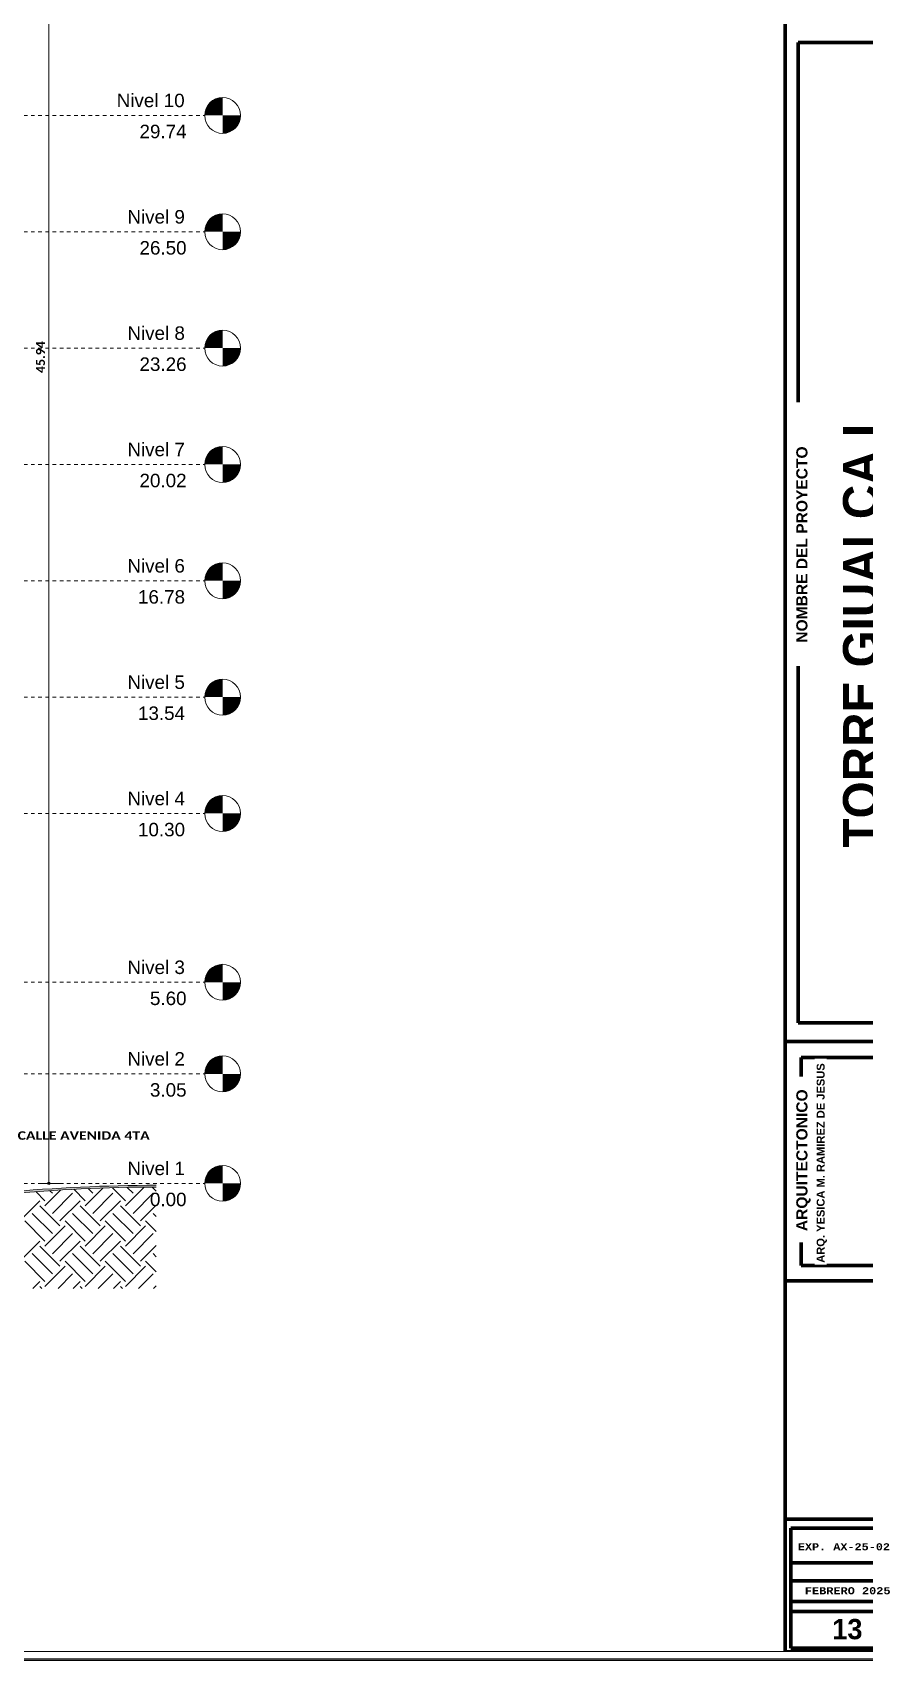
# Model space of a CAD drawing. Header units: metres. Extents: x -144 to 1000, y -717 to 29.
# Drawn here: x 177.12 to 200.3, y -672.35 to -627.02 of the extents above; entities that cross this region are included whole.
import ezdxf

# ---------------------------------------------------------------- set-up
doc = ezdxf.new("R2010")
doc.units = ezdxf.units.M
doc.linetypes.add('Punto 1 mm', pattern=[0.075, 0, -0.075])
doc.layers.get('0').update_dxf_attribs({"color": 1})
for name, color, linetype, lineweight in [('A-ANNO-DIMS', 1, 'Continuous', 9), ('A-DETL-GENF', 1, 'Continuous', 9), ('A-DETL-THIN', 1, 'Continuous', 9), ('A-FLOR-LEVL', 51, 'Continuous', 9), ('G-ANNO-TEXT', 2, 'Continuous', 9), ('G-ANNO-TTLB', 3, 'Continuous', 18), ('G-ANNO-TTLB-WIDE', 1, 'Continuous', 70), ('G-IMPT', 1, 'Continuous', 9)]:
    doc.layers.add(name, color=color, linetype=linetype, lineweight=lineweight)
doc.styles.add('Arial', font='arial.ttf', dxfattribs={"height": 0.433594})
doc.styles.add('Arial_B', font='arialbd.ttf', dxfattribs={"height": 0.0025})
doc.styles.add('Arial_B_1', font='arialbd.ttf', dxfattribs={"height": 0.001786})
doc.styles.add('Britannic Bold_B_4', font='', dxfattribs={"height": 0.004465})
doc.styles.add('Britannic Bold_B_6', font='', dxfattribs={"height": 0.005})
doc.styles.add('Calibri_B', font='calibrib.ttf', dxfattribs={"height": 0.165})
doc.styles.add('Calibri_B_1', font='calibrib.ttf', dxfattribs={"height": 0.135})
doc.styles.add('Courier New_B_3', font='courbd.ttf', dxfattribs={"height": 0.2625})
doc.styles.add('Courier New_B_4', font='courbd.ttf', dxfattribs={"height": 0.001587})
doc.styles.get('Britannic Bold_B_4').set_extended_font_data('Britannic Bold', bold=True)
doc.styles.get('Britannic Bold_B_6').set_extended_font_data('Britannic Bold', bold=True)

# ---------------------------------------------------------------- blocks, each defined once
blk = doc.blocks.new('tarjeta de nathalie 00')
at = {"layer": 'G-IMPT', "lineweight": 9}
h = blk.add_hatch(color=3, dxfattribs=at)
h.paths.add_polyline_path([(-145.23888, -717.38489), (-145.21019, -717.38489), (-145.21019, -716.89355), (-145.21019, -716.79934), (-145.23888, -716.79934), (-145.23888, -716.89379)])
h.paths.add_polyline_path([(-145.20996, -716.7991), (-145.20996, -717.3851), (-145.2392, -717.3851), (-145.2392, -716.7991)])
h.paths.add_polyline_path([(-145.23902, -717.3868), (-145.20826, -717.3868), (-145.20826, -716.7974), (-145.2392, -716.7974), (-146.09866, -716.7974), (-146.09866, -717.3868)])
h.paths.add_polyline_path([(-145.20795, -716.79707), (-145.20795, -717.3871), (-146.09898, -717.3871), (-146.09898, -716.79707)])
at = {"layer": 'G-ANNO-TTLB', "color": 3}
for p, q in [((-145.2392, -716.7991), (-145.2392, -717.3851)), ((-145.23888, -717.38489), (-145.23888, -716.89379)), ((-146.09898, -717.3871), (-145.20795, -717.3871)), ((-146.09898, -717.38713), (-145.20795, -717.38713)), ((-145.20996, -717.3851), (-146.09696, -717.3851)), ((-145.2392, -717.3851), (-145.20996, -717.3851)), ((-145.20826, -717.3868), (-145.23902, -717.3868)), ((-145.21019, -717.38489), (-145.23888, -717.38489))]:
    blk.add_line(p, q, dxfattribs=at)
at = {"layer": 'G-ANNO-TTLB'}
blk.add_line((-145.23902, -717.3868), (-146.09866, -717.3868), dxfattribs=at)
at = {"layer": 'G-ANNO-TTLB-WIDE', "color": 3}
for p, q in [((-145.2392, -716.7991), (-145.2392, -717.3851)), ((-145.21233, -717.0241), (-145.23627, -717.0241)), ((-145.23627, -717.0241), (-145.23627, -717.1091)), ((-145.23627, -717.16403), (-145.23627, -717.24403)), ((-145.23627, -717.24403), (-145.21233, -717.24403)), ((-145.2392, -717.24821), (-145.20996, -717.24821)), ((-145.2392, -717.30194), (-145.2392, -717.24821)), ((-145.23559, -717.25789), (-145.23559, -717.25185)), ((-145.23559, -717.25185), (-145.21413, -717.25185)), ((-145.23559, -717.29848), (-145.23559, -717.29331)), ((-145.21413, -717.29848), (-145.23559, -717.29848)), ((-145.20996, -717.30194), (-145.2392, -717.30194)), ((-145.2392, -717.35541), (-145.20996, -717.35541)), ((-145.23791, -717.35747), (-145.21146, -717.35747)), ((-145.23791, -717.3844), (-145.23791, -717.35747)), ((-145.23791, -717.36524), (-145.23791, -717.36926)), ((-145.21146, -717.36524), (-145.23791, -717.36524)), ((-145.23791, -717.36926), (-145.21146, -717.36926)), ((-145.23791, -717.3739), (-145.22469, -717.3739)), ((-145.23791, -717.3844), (-145.23791, -717.3739)), ((-145.23791, -717.3739), (-145.21146, -717.3739)), ((-145.23791, -717.37615), (-145.23791, -717.3739)), ((-145.21146, -717.37615), (-145.23791, -717.37615)), ((-145.22469, -717.3739), (-145.21146, -717.3739)), ((-145.21146, -717.3844), (-145.23791, -717.3844)), ((-145.22469, -717.3844), (-145.23791, -717.3844)), ((-145.21146, -717.3844), (-145.22469, -717.3844))]:
    blk.add_line(p, q, dxfattribs=at)
at = {"layer": 'G-ANNO-TTLB', "lineweight": 9, "attachment_point": 1}
for s, insert, char_height, width, style in [('EXP. AX-25-02', (-145.23635, -717.36083), 0.0015875, 0.027097, 'Courier New_B_4'), ('FEBRERO 2025', (-145.23478, -717.37069), 0.0016, 0.0250126, 'Courier New_B_3')]:
    blk.add_mtext(s, dxfattribs=dict(at, insert=insert, char_height=char_height, width=width, style=style))
at = {"layer": 'G-ANNO-TTLB', "lineweight": 9, "attachment_point": 1, "rotation": 90, "bg_fill": 3, "box_fill_scale": 1.25, "bg_fill_color": 256, "bg_fill_true_color": 13158600, "bg_fill_transparency": 0}
for s, insert, char_height, width, style in [('TORRE GIUALCA I', (-145.2262, -717.20472), 0.008, 0.1678172, 'Britannic Bold_B_4'), ('NOMBRE DEL PROYECTO', (-145.2367, -717.15875), 0.0025, 0.0533122, 'Arial_B'), ('ARQUITECTONICO', (-145.2367, -717.2908), 0.0025, 0.0340148, 'Arial_B')]:
    blk.add_mtext(s, dxfattribs=dict(at, insert=insert, char_height=char_height, width=width, style=style))
at = {"layer": 'G-ANNO-TTLB', "lineweight": 9, "insert": (-145.23213, -717.2979), "char_height": 0.0017859, "width": 0.0453611, "attachment_point": 1, "rotation": 90, "style": 'Arial_B_1', "bg_fill": 3, "box_fill_scale": 1.25, "bg_fill_color": 256, "bg_fill_true_color": 13158600, "bg_fill_transparency": 0}
blk.add_mtext('\\pxt4;ARQ. YESICA M. RAMIREZ DE JESUS', dxfattribs=at)
blk = doc.blocks.new('GBGB')
at = {"layer": 'A-ANNO-DIMS', "lineweight": 25}
h = blk.add_hatch(color=256, dxfattribs=at)
edge = h.paths.add_edge_path()
edge.add_arc((177.572, -659.066), 0.0313, 0, 360)
at = {"layer": 'A-DETL-GENF'}
blk.add_hatch(color=256, dxfattribs=at).paths.add_polyline_path([(176.048, -659.446), (176.393, -659.446), (176.393, -659.362), (177.124, -659.302), (177.855, -659.253), (178.59, -659.215), (179.325, -659.188), (180.054, -659.172), (180.563, -659.167), (180.563, -659.119), (179.999, -659.123), (179.285, -659.139), (178.548, -659.166), (177.812, -659.205), (177.058, -659.257), (176.343, -659.316), (176.343, -659.396), (175.943, -659.396), (175.943, -659.176), (175.937, -659.135), (175.921, -659.096), (175.893, -659.061), (175.86, -659.037), (175.824, -659.022), (175.783, -659.016), (174.694, -659.016), (174.694, -659.066), (175.783, -659.066), (175.811, -659.07), (175.838, -659.081), (175.863, -659.101), (175.878, -659.121), (175.889, -659.148), (175.893, -659.176), (175.893, -659.446), (175.943, -659.446)])
at = {"layer": 'A-FLOR-LEVL'}
h = blk.add_hatch(color=256, dxfattribs=at)
edge = h.paths.add_edge_path()
edge.add_line((182.414, -629.326), (181.914, -629.326))
edge.add_arc((182.414, -629.326), 0.5, 90, 180, ccw=False)
edge.add_line((182.414, -628.826), (182.414, -629.326))
h = blk.add_hatch(color=256, dxfattribs=at)
edge = h.paths.add_edge_path()
edge.add_line((182.414, -629.826), (182.414, -629.326))
edge.add_line((182.414, -629.326), (182.914, -629.326))
edge.add_arc((182.414, -629.326), 0.5, 270, 360, ccw=False)
h = blk.add_hatch(color=256, dxfattribs=at)
edge = h.paths.add_edge_path()
edge.add_line((182.414, -632.566), (181.914, -632.566))
edge.add_arc((182.414, -632.566), 0.5, 90, 180, ccw=False)
edge.add_line((182.414, -632.066), (182.414, -632.566))
h = blk.add_hatch(color=256, dxfattribs=at)
edge = h.paths.add_edge_path()
edge.add_line((182.414, -633.066), (182.414, -632.566))
edge.add_line((182.414, -632.566), (182.914, -632.566))
edge.add_arc((182.414, -632.566), 0.5, 270, 360, ccw=False)
h = blk.add_hatch(color=256, dxfattribs=at)
edge = h.paths.add_edge_path()
edge.add_line((182.414, -635.806), (181.914, -635.806))
edge.add_arc((182.414, -635.806), 0.5, 90, 180, ccw=False)
edge.add_line((182.414, -635.306), (182.414, -635.806))
h = blk.add_hatch(color=256, dxfattribs=at)
edge = h.paths.add_edge_path()
edge.add_line((182.414, -636.306), (182.414, -635.806))
edge.add_line((182.414, -635.806), (182.914, -635.806))
edge.add_arc((182.414, -635.806), 0.5, 270, 360, ccw=False)
h = blk.add_hatch(color=256, dxfattribs=at)
edge = h.paths.add_edge_path()
edge.add_line((182.414, -639.046), (181.914, -639.046))
edge.add_arc((182.414, -639.046), 0.5, 90, 180, ccw=False)
edge.add_line((182.414, -638.546), (182.414, -639.046))
h = blk.add_hatch(color=256, dxfattribs=at)
edge = h.paths.add_edge_path()
edge.add_line((182.414, -639.546), (182.414, -639.046))
edge.add_line((182.414, -639.046), (182.914, -639.046))
edge.add_arc((182.414, -639.046), 0.5, 270, 360, ccw=False)
h = blk.add_hatch(color=256, dxfattribs=at)
edge = h.paths.add_edge_path()
edge.add_line((182.414, -642.286), (181.914, -642.286))
edge.add_arc((182.414, -642.286), 0.5, 90, 180, ccw=False)
edge.add_line((182.414, -641.786), (182.414, -642.286))
h = blk.add_hatch(color=256, dxfattribs=at)
edge = h.paths.add_edge_path()
edge.add_line((182.414, -642.786), (182.414, -642.286))
edge.add_line((182.414, -642.286), (182.914, -642.286))
edge.add_arc((182.414, -642.286), 0.5, 270, 360, ccw=False)
h = blk.add_hatch(color=256, dxfattribs=at)
edge = h.paths.add_edge_path()
edge.add_line((182.414, -645.526), (181.914, -645.526))
edge.add_arc((182.414, -645.526), 0.5, 90, 180, ccw=False)
edge.add_line((182.414, -645.026), (182.414, -645.526))
h = blk.add_hatch(color=256, dxfattribs=at)
edge = h.paths.add_edge_path()
edge.add_line((182.414, -646.026), (182.414, -645.526))
edge.add_line((182.414, -645.526), (182.914, -645.526))
edge.add_arc((182.414, -645.526), 0.5, 270, 360, ccw=False)
h = blk.add_hatch(color=256, dxfattribs=at)
edge = h.paths.add_edge_path()
edge.add_line((182.414, -648.766), (181.914, -648.766))
edge.add_arc((182.414, -648.766), 0.5, 90, 180, ccw=False)
edge.add_line((182.414, -648.266), (182.414, -648.766))
h = blk.add_hatch(color=256, dxfattribs=at)
edge = h.paths.add_edge_path()
edge.add_line((182.414, -649.266), (182.414, -648.766))
edge.add_line((182.414, -648.766), (182.914, -648.766))
edge.add_arc((182.414, -648.766), 0.5, 270, 360, ccw=False)
h = blk.add_hatch(color=256, dxfattribs=at)
edge = h.paths.add_edge_path()
edge.add_line((182.414, -653.466), (181.914, -653.466))
edge.add_arc((182.414, -653.466), 0.5, 90, 180, ccw=False)
edge.add_line((182.414, -652.966), (182.414, -653.466))
h = blk.add_hatch(color=256, dxfattribs=at)
edge = h.paths.add_edge_path()
edge.add_line((182.414, -653.966), (182.414, -653.466))
edge.add_line((182.414, -653.466), (182.914, -653.466))
edge.add_arc((182.414, -653.466), 0.5, 270, 360, ccw=False)
h = blk.add_hatch(color=256, dxfattribs=at)
edge = h.paths.add_edge_path()
edge.add_line((182.414, -656.016), (181.914, -656.016))
edge.add_arc((182.414, -656.016), 0.5, 90, 180, ccw=False)
edge.add_line((182.414, -655.516), (182.414, -656.016))
h = blk.add_hatch(color=256, dxfattribs=at)
edge = h.paths.add_edge_path()
edge.add_line((182.414, -656.516), (182.414, -656.016))
edge.add_line((182.414, -656.016), (182.914, -656.016))
edge.add_arc((182.414, -656.016), 0.5, 270, 360, ccw=False)
h = blk.add_hatch(color=256, dxfattribs=at)
edge = h.paths.add_edge_path()
edge.add_line((182.414, -659.066), (181.914, -659.066))
edge.add_arc((182.414, -659.066), 0.5, 90, 180, ccw=False)
edge.add_line((182.414, -658.566), (182.414, -659.066))
h = blk.add_hatch(color=256, dxfattribs=at)
edge = h.paths.add_edge_path()
edge.add_line((182.414, -659.566), (182.414, -659.066))
edge.add_line((182.414, -659.066), (182.914, -659.066))
edge.add_arc((182.414, -659.066), 0.5, 270, 360, ccw=False)
at = {"layer": 'A-ANNO-DIMS'}
for p, q in [((177.572, -613.126), (177.572, -659.066)), ((177.572, -659.066), (177.272, -659.066)), ((177.572, -659.066), (177.872, -659.066))]:
    blk.add_line(p, q, dxfattribs=at)
at = {"layer": 'A-ANNO-DIMS', "lineweight": 25}
blk.add_circle((177.572, -659.066), 0.0313, dxfattribs=at)
at = {"layer": 'A-DETL-GENF', "color": 252, "true_color": 0x959595}
for p, q in [((176.759, -660.111), (177.321, -659.55)), ((177.461, -659.55), (177.207, -659.297)), ((177.461, -659.69), (177.9, -659.251)), ((177.671, -659.339), (177.602, -659.27)), ((177.671, -659.901), (178.233, -659.34)), ((177.882, -660.111), (178.443, -659.55)), ((178.584, -659.55), (178.265, -659.232)), ((178.584, -659.69), (179.077, -659.197)), ((178.794, -659.339), (178.667, -659.212)), ((178.794, -659.901), (179.355, -659.34)), ((179.004, -660.111), (179.566, -659.55)), ((179.706, -659.55), (179.343, -659.188)), ((179.706, -659.69), (180.225, -659.171)), ((179.917, -659.339), (179.756, -659.179)), ((179.917, -659.901), (180.478, -659.34)), ((180.563, -659.285), (180.448, -659.17)), ((177.671, -660.462), (177.11, -659.901)), ((177.882, -660.252), (177.321, -659.691)), ((178.794, -660.462), (178.233, -659.901)), ((179.004, -660.252), (178.443, -659.691)), ((179.917, -660.462), (179.355, -659.901)), ((180.127, -660.252), (179.566, -659.691)), ((180.127, -660.111), (180.563, -659.675)), ((180.563, -659.986), (180.478, -659.901)), ((177.461, -660.673), (176.9, -660.112)), ((177.461, -660.813), (178.022, -660.252)), ((177.671, -661.024), (178.233, -660.463)), ((178.584, -660.673), (178.022, -660.112)), ((178.584, -660.813), (179.145, -660.252)), ((178.794, -661.024), (179.355, -660.463)), ((179.706, -660.673), (179.145, -660.112)), ((179.706, -660.813), (180.267, -660.252)), ((179.917, -661.024), (180.478, -660.463)), ((180.563, -660.408), (180.267, -660.112)), ((176.759, -661.234), (177.321, -660.673)), ((177.882, -661.374), (177.321, -660.813)), ((177.882, -661.234), (178.443, -660.673)), ((179.004, -661.374), (178.443, -660.813)), ((179.004, -661.234), (179.566, -660.673)), ((180.127, -661.374), (179.566, -660.813)), ((180.127, -661.234), (180.563, -660.797)), ((177.461, -661.795), (176.9, -661.234)), ((177.671, -661.584), (177.11, -661.023)), ((177.461, -661.935), (178.022, -661.374)), ((178.584, -661.795), (178.022, -661.234)), ((178.794, -661.584), (178.233, -661.023)), ((178.584, -661.935), (179.145, -661.374)), ((179.706, -661.795), (179.145, -661.234)), ((179.917, -661.584), (179.355, -661.023)), ((179.706, -661.935), (180.267, -661.374)), ((180.563, -661.53), (180.267, -661.234)), ((180.563, -661.109), (180.478, -661.023)), ((177.125, -661.991), (177.321, -661.795)), ((177.827, -661.991), (178.233, -661.585)), ((178.247, -661.991), (178.443, -661.795)), ((178.949, -661.991), (179.355, -661.585)), ((179.37, -661.991), (179.566, -661.795)), ((180.072, -661.991), (180.478, -661.585)), ((177.376, -661.991), (177.321, -661.936)), ((178.499, -661.991), (178.443, -661.936)), ((179.621, -661.991), (179.566, -661.936)), ((180.492, -661.991), (180.563, -661.92))]:
    blk.add_line(p, q, dxfattribs=at)
at = {"layer": 'A-DETL-THIN'}
for radius, start, end in [(48.405, 90.1943, 95.1976), (48.355, 90.1945, 95.1435), (48.355, 90.1945, 95.1435)]:
    blk.add_arc((180.728, -707.522), radius, start, end, dxfattribs=at)
at = {"layer": 'A-FLOR-LEVL', "color": 251, "linetype": 'Punto 1 mm', "true_color": 0x6c6c6c}
for p, q in [((169.076, -629.326), (181.914, -629.326)), ((169.076, -632.566), (181.914, -632.566)), ((169.076, -635.806), (181.914, -635.806)), ((169.076, -639.046), (181.914, -639.046)), ((169.076, -642.286), (181.914, -642.286)), ((169.076, -645.526), (181.914, -645.526)), ((169.076, -648.766), (181.914, -648.766)), ((169.076, -653.466), (181.914, -653.466)), ((169.076, -656.016), (181.914, -656.016)), ((169.076, -659.066), (181.914, -659.066))]:
    blk.add_line(p, q, dxfattribs=at)
at = {"layer": 'A-FLOR-LEVL'}
for centre in [(182.414, -629.326), (182.414, -632.566), (182.414, -635.806), (182.414, -639.046), (182.414, -642.286), (182.414, -645.526), (182.414, -648.766), (182.414, -653.466), (182.414, -656.016), (182.414, -659.066)]:
    blk.add_circle(centre, 0.5, dxfattribs=at)
at = {"layer": 'A-ANNO-DIMS', "insert": (177.213, -636.499), "char_height": 0.25, "width": 0.96697, "attachment_point": 1, "rotation": 90, "line_spacing_factor": 1.158048, "style": 'Calibri_B'}
blk.add_mtext('45.94', dxfattribs=at)
at = {"layer": 'A-FLOR-LEVL', "style": 'Arial'}
for s, p in [('Nivel 10', (179.463, -629.096)), ('29.74', (180.098, -629.961)), ('Nivel 9', (179.761, -632.336)), ('26.50', (180.098, -633.201)), ('Nivel 8', (179.761, -635.576)), ('23.26', (180.098, -636.441)), ('Nivel 7', (179.761, -638.816)), ('20.02', (180.098, -639.681)), ('Nivel 6', (179.761, -642.056)), ('16.78', (180.056, -642.921)), ('Nivel 5', (179.761, -645.296)), ('13.54', (180.056, -646.161)), ('Nivel 4', (179.761, -648.536)), ('10.30', (180.056, -649.401)), ('Nivel 3', (179.761, -653.236)), ('5.60', (180.389, -654.101)), ('Nivel 2', (179.761, -655.786)), ('3.05', (180.389, -656.651)), ('Nivel 1', (179.761, -658.836)), ('0.00', (180.389, -659.701))]:
    blk.add_text(s, height=0.375, dxfattribs=at).set_placement(p)
at = {"layer": 'G-ANNO-TEXT', "style": 'Calibri_B_1', "width": 1.2}
blk.add_text('CALLE AVENIDA 4TA', height=0.2375, dxfattribs=at).set_placement((176.701, -657.852))

msp = doc.modelspace()

# ---------------------------------------------------------------- block references
at = {"xscale": 124.1004357506149, "yscale": 124.1004357506149, "zscale": 124.1004357506149}
msp.add_blockref('tarjeta de nathalie 00', (18222.336, 88355.704), dxfattribs=at)

# ---------------------------------------------------------------- next in the draw order: block references
at = {"color": 3}
msp.add_blockref('GBGB', (0, 0), dxfattribs=at)

# ---------------------------------------------------------------- next in the draw order: texts
at = {"layer": 'G-ANNO-TTLB', "style": 'Britannic Bold_B_6'}
msp.add_text('13', height=0.5651, dxfattribs=at).set_placement((199.401, -671.76))

doc.saveas('drawing.dxf')
